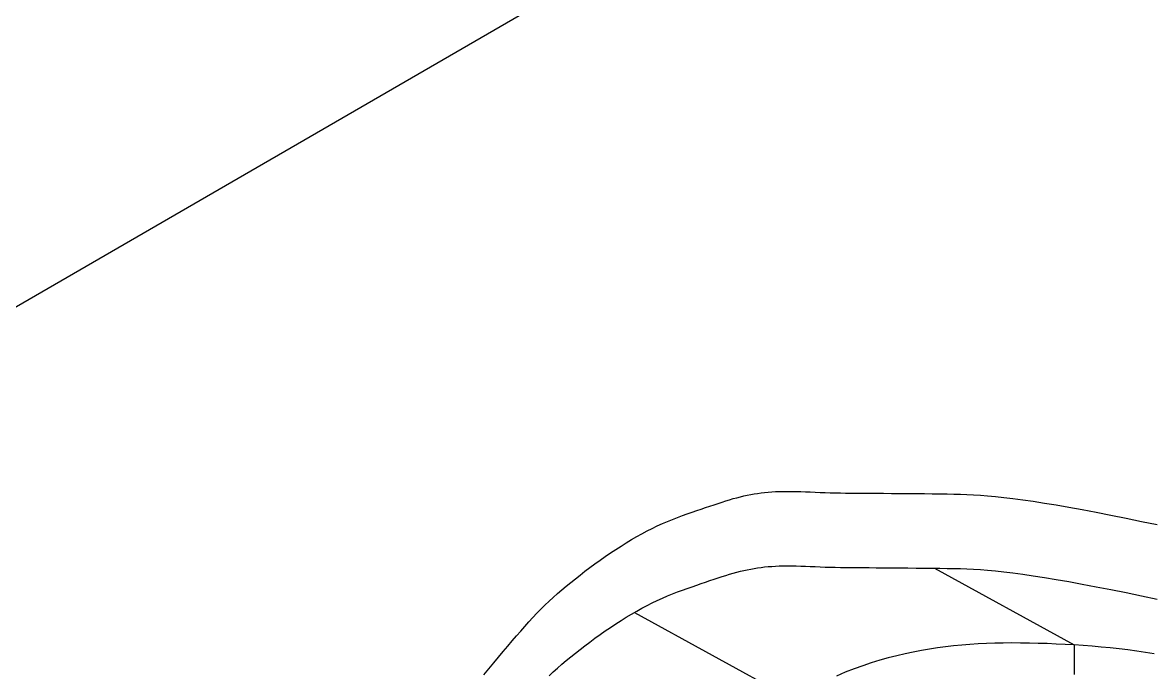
# Model space of a CAD drawing. Header units: millimetres. Extents: x 5763 to 12018931, y 39842 to 3600577.
# Drawn here: x 495618 to 501497, y 156873 to 160259 of the extents above; entities that cross this region are included whole.
import ezdxf

# ---------------------------------------------------------------- set-up
doc = ezdxf.new("R2010")
doc.units = ezdxf.units.MM
doc.layers.add('LINES', color=7, linetype='Continuous')

msp = doc.modelspace()

# ---------------------------------------------------------------- linework, layer by layer
at = {"layer": 'LINES'}
for p, q in [((502780.67853, 162947.33516), (492544.75653, 157015.29197)), ((499356.74546, 157788.47607), (499374.90131, 157792.76599)), ((499374.90131, 157792.76599), (499392.88969, 157796.65747)), ((499392.88969, 157796.65747), (499410.78237, 157800.16644)), ((499410.78237, 157800.16644), (499428.65111, 157803.30883)), ((499428.65111, 157803.30883), (499446.5677, 157806.10059)), ((499446.5677, 157806.10059), (499464.60392, 157808.55765)), ((499464.60392, 157808.55765), (499482.83525, 157810.69319)), ((499482.83525, 157810.69319), (499501.3521, 157812.50936)), ((499501.3521, 157812.50936), (499520.24858, 157814.00552)), ((499520.24858, 157814.00552), (499539.61882, 157815.18104)), ((499539.61882, 157815.18104), (499559.55695, 157816.03532)), ((499559.55695, 157816.03532), (499580.15707, 157816.56772)), ((499580.15707, 157816.56772), (499601.51331, 157816.77761)), ((499601.51331, 157816.77761), (499623.7198, 157816.66438)), ((499623.7198, 157816.66438), (499646.83448, 157816.23834)), ((499646.83448, 157816.23834), (499670.7706, 157815.55355)), ((499670.7706, 157815.55355), (499695.40525, 157814.67501)), ((499695.40525, 157814.67501), (499720.61552, 157813.66771)), ((499720.61552, 157813.66771), (499746.27848, 157812.59667)), ((499746.27848, 157812.59667), (499772.27122, 157811.52688)), ((499772.27122, 157811.52688), (499798.47082, 157810.52334)), ((499798.47082, 157810.52334), (499824.75436, 157809.65105)), ((499824.75436, 157809.65105), (499851.07889, 157808.95891)), ((499851.07889, 157808.95891), (499877.72126, 157808.43146)), ((499877.72126, 157808.43146), (499905.03829, 157808.03713)), ((499905.03829, 157808.03713), (499933.38681, 157807.74436)), ((499933.38681, 157807.74436), (499963.12362, 157807.52158)), ((499963.12362, 157807.52158), (499994.60555, 157807.33723)), ((499994.60555, 157807.33723), (500028.18941, 157807.15974)), ((500028.18941, 157807.15974), (500064.23203, 157806.95756)), ((500064.23203, 157806.95756), (500102.91812, 157806.70554)), ((500102.91812, 157806.70554), (500143.74404, 157806.40429)), ((500143.74404, 157806.40429), (500186.03406, 157806.06084)), ((500186.03406, 157806.06084), (500229.11243, 157805.68222)), ((500229.11243, 157805.68222), (500272.30343, 157805.27548)), ((500272.30343, 157805.27548), (500314.9313, 157804.84763)), ((500314.9313, 157804.84763), (500356.32031, 157804.40572)), ((500356.32031, 157804.40572), (500395.79473, 157803.95678)), ((500395.79473, 157803.95678), (500432.91931, 157803.48673)), ((500432.91931, 157803.48673), (500468.22081, 157802.89712)), ((500468.22081, 157802.89712), (500502.46646, 157802.06838)), ((500502.46646, 157802.06838), (500536.42352, 157800.88094)), ((500536.42352, 157800.88094), (500570.85924, 157799.21523)), ((500570.85924, 157799.21523), (500606.54085, 157796.9517)), ((500606.54085, 157796.9517), (500644.23561, 157793.97077)), ((500644.23561, 157793.97077), (500684.71076, 157790.15287)), ((499175.78664, 157732.04013), (499198.00457, 157739.62123)), ((499198.00457, 157739.62123), (499219.60042, 157746.94734)), ((499219.60042, 157746.94734), (499240.61406, 157753.98656)), ((499240.61406, 157753.98656), (499261.08538, 157760.70703)), ((499261.08538, 157760.70703), (499281.05426, 157767.07686)), ((499281.05426, 157767.07686), (499300.56057, 157773.06418)), ((499300.56057, 157773.06418), (499319.6442, 157778.63712)), ((499319.6442, 157778.63712), (499338.35034, 157783.77176)), ((499338.35034, 157783.77176), (499356.74546, 157788.47607)), ((500684.71076, 157790.15287), (500728.60976, 157785.39154)), ((500728.60976, 157785.39154), (500776.08082, 157779.63262)), ((500776.08082, 157779.63262), (500827.14841, 157772.83508)), ((500827.14841, 157772.83508), (500881.83694, 157764.95786)), ((500881.83694, 157764.95786), (500940.17086, 157755.95992)), ((500940.17086, 157755.95992), (501002.17461, 157745.8002)), ((501002.17461, 157745.8002), (501067.87263, 157734.43766)), ((501067.87263, 157734.43766), (501137.28934, 157721.83124)), ((499003.51265, 157670.78045), (499029.50828, 157680.82525)), ((499029.50828, 157680.82525), (499055.16097, 157690.32019)), ((499055.16097, 157690.32019), (499080.39894, 157699.33701)), ((499080.39894, 157699.33701), (499105.15042, 157707.94742)), ((499105.15042, 157707.94742), (499129.34361, 157716.22314)), ((499129.34361, 157716.22314), (499152.90674, 157724.23589)), ((499152.90674, 157724.23589), (499175.78664, 157732.04013)), ((501137.28934, 157721.83124), (501210.33924, 157707.97586)), ((501210.33924, 157707.97586), (501286.497, 157693.01025)), ((501286.497, 157693.01025), (501365.12735, 157677.10912)), ((501365.12735, 157677.10912), (501445.59501, 157660.44716)), ((498870.61566, 157610.19303), (498897.45131, 157623.78528)), ((498897.45131, 157623.78528), (498924.17532, 157636.6444)), ((498924.17532, 157636.6444), (498950.7797, 157648.75445)), ((498950.7797, 157648.75445), (498977.24586, 157660.11409)), ((498977.24586, 157660.11409), (499003.51265, 157670.78045)), ((501445.59501, 157660.44716), (501527.26471, 157643.19908)), ((498762.31609, 157548.81138), (498789.51858, 157565.17682)), ((498789.51858, 157565.17682), (498816.64132, 157580.87286)), ((498816.64132, 157580.87286), (498843.67634, 157595.88358)), ((498843.67634, 157595.88358), (498870.61566, 157610.19303)), ((498680.41619, 157495.96432), (498707.71704, 157514.14935)), ((498707.71704, 157514.14935), (498735.04182, 157531.79248)), ((498735.04182, 157531.79248), (498762.31609, 157548.81138)), ((498599.53444, 157439.11416), (498626.23716, 157458.3511)), ((498626.23716, 157458.3511), (498653.22698, 157477.33303)), ((498653.22698, 157477.33303), (498680.41619, 157495.96432)), ((498497.3279, 157361.50102), (498522.02619, 157380.82959)), ((498522.02619, 157380.82959), (498547.34123, 157400.25778)), ((498547.34123, 157400.25778), (498573.20655, 157419.71784)), ((498573.20655, 157419.71784), (498599.53444, 157439.11416)), ((499281.05426, 157379.0751), (499300.56057, 157385.06242)), ((499300.56057, 157385.06242), (499319.6442, 157390.63536)), ((499319.6442, 157390.63536), (499338.35034, 157395.77)), ((499338.35034, 157395.77), (499356.74546, 157400.47431)), ((499356.74546, 157400.47431), (499374.90131, 157404.76424)), ((499374.90131, 157404.76424), (499392.88969, 157408.65571)), ((499392.88969, 157408.65571), (499410.78237, 157412.16468)), ((499410.78237, 157412.16468), (499428.65111, 157415.30707)), ((499428.65111, 157415.30707), (499446.5677, 157418.09883)), ((499446.5677, 157418.09883), (499464.60392, 157420.55589)), ((499464.60392, 157420.55589), (499482.83525, 157422.69143)), ((499482.83525, 157422.69143), (499501.3521, 157424.5076)), ((499501.3521, 157424.5076), (499520.24858, 157426.00376)), ((499520.24858, 157426.00376), (499539.61882, 157427.17928)), ((499539.61882, 157427.17928), (499559.55695, 157428.03356)), ((499559.55695, 157428.03356), (499580.15707, 157428.56596)), ((499580.15707, 157428.56596), (499601.51331, 157428.77585)), ((499601.51331, 157428.77585), (499623.7198, 157428.66262)), ((499623.7198, 157428.66262), (499646.83448, 157428.23658)), ((499646.83448, 157428.23658), (499670.7706, 157427.55179)), ((499670.7706, 157427.55179), (499695.40525, 157426.67325)), ((499695.40525, 157426.67325), (499720.61552, 157425.66595)), ((499720.61552, 157425.66595), (499746.27848, 157424.59491)), ((499746.27848, 157424.59491), (499772.27122, 157423.52512)), ((499772.27122, 157423.52512), (499798.47082, 157422.52158)), ((499798.47082, 157422.52158), (499824.75436, 157421.64929)), ((499824.75436, 157421.64929), (499851.07889, 157420.95715)), ((499851.07889, 157420.95715), (499877.72126, 157420.4297)), ((499877.72126, 157420.4297), (499905.03829, 157420.03537)), ((499905.03829, 157420.03537), (499933.38681, 157419.7426)), ((499933.38681, 157419.7426), (499963.12362, 157419.51982)), ((499963.12362, 157419.51982), (499994.60555, 157419.33547)), ((499994.60555, 157419.33547), (500028.18941, 157419.15798)), ((500028.18941, 157419.15798), (500064.23203, 157418.9558)), ((500064.23203, 157418.9558), (500102.91812, 157418.70378)), ((500102.91812, 157418.70378), (500143.74404, 157418.40253)), ((500143.74404, 157418.40253), (500186.03406, 157418.05908)), ((500186.03406, 157418.05908), (500229.11243, 157417.68046)), ((500229.11243, 157417.68046), (500272.30343, 157417.27372)), ((500272.30343, 157417.27372), (500314.9313, 157416.84587)), ((500314.9313, 157416.84587), (500356.32031, 157416.40396)), ((500356.32031, 157416.40396), (500395.79473, 157415.95502)), ((500367.90805, 157416.27217), (501094.94979, 157016.42932)), ((500395.79473, 157415.95502), (500432.91931, 157415.48497)), ((500432.91931, 157415.48497), (500468.22081, 157414.89536)), ((500468.22081, 157414.89536), (500502.46646, 157414.06662)), ((500502.46646, 157414.06662), (500536.42352, 157412.87918)), ((500536.42352, 157412.87918), (500570.85924, 157411.21347)), ((500570.85924, 157411.21347), (500606.54085, 157408.94994)), ((500606.54085, 157408.94994), (500644.23561, 157405.96901)), ((500644.23561, 157405.96901), (500684.71076, 157402.15111)), ((500684.71076, 157402.15111), (500728.60976, 157397.38978)), ((500728.60976, 157397.38978), (500776.08082, 157391.63086)), ((500776.08082, 157391.63086), (500827.14841, 157384.83332)), ((500827.14841, 157384.83332), (500881.83694, 157376.9561)), ((498426.66239, 157303.56315), (498449.68588, 157322.93952)), ((498449.68588, 157322.93952), (498473.22776, 157342.22824)), ((498473.22776, 157342.22824), (498497.3279, 157361.50102)), ((499105.15042, 157319.94566), (499129.34361, 157328.22138)), ((499129.34361, 157328.22138), (499152.90674, 157336.23413)), ((499152.90674, 157336.23413), (499175.78664, 157344.03837)), ((499175.78664, 157344.03837), (499198.00457, 157351.61947)), ((499198.00457, 157351.61947), (499219.60042, 157358.94558)), ((499219.60042, 157358.94558), (499240.61406, 157365.9848)), ((499240.61406, 157365.9848), (499261.08538, 157372.70527)), ((499261.08538, 157372.70527), (499281.05426, 157379.0751)), ((500881.83694, 157376.9561), (500940.17086, 157367.95816)), ((500940.17086, 157367.95816), (501002.17461, 157357.79844)), ((501002.17461, 157357.79844), (501067.87263, 157346.4359)), ((501067.87263, 157346.4359), (501137.28934, 157333.82948)), ((501137.28934, 157333.82948), (501210.33924, 157319.9741)), ((498360.30357, 157244.1909), (498382.01111, 157264.26056)), ((498382.01111, 157264.26056), (498404.11743, 157284.0274)), ((498404.11743, 157284.0274), (498426.66239, 157303.56315)), ((498950.7797, 157260.75269), (498977.24586, 157272.11233)), ((498977.24586, 157272.11233), (499003.51265, 157282.7787)), ((499003.51265, 157282.7787), (499029.50828, 157292.82349)), ((499029.50828, 157292.82349), (499055.16097, 157302.31843)), ((499055.16097, 157302.31843), (499080.39894, 157311.33525)), ((499080.39894, 157311.33525), (499105.15042, 157319.94566)), ((501210.33924, 157319.9741), (501286.497, 157305.00849)), ((501286.497, 157305.00849), (501365.12735, 157289.10736)), ((501365.12735, 157289.10736), (501445.59501, 157272.4454)), ((501445.59501, 157272.4454), (501527.26471, 157255.19732)), ((498317.91069, 157202.85493), (498338.95493, 157223.74671)), ((498338.95493, 157223.74671), (498360.30357, 157244.1909)), ((498816.64132, 157192.8711), (498843.67634, 157207.88182)), ((498843.67634, 157207.88182), (498870.61566, 157222.19127)), ((498870.61566, 157222.19127), (498897.45131, 157235.78352)), ((498897.45131, 157235.78352), (498924.17532, 157248.64264)), ((498924.17532, 157248.64264), (498950.7797, 157260.75269)), ((498255.41608, 157136.70516), (498276.26887, 157159.41384)), ((498276.26887, 157159.41384), (498297.05788, 157181.4372)), ((498297.05788, 157181.4372), (498317.91069, 157202.85493)), ((498735.04182, 157143.79072), (498762.31609, 157160.80962)), ((498762.31609, 157160.80962), (498789.51858, 157177.17506)), ((498789.51858, 157177.17506), (498816.64132, 157192.8711)), ((498805.38797, 157186.35874), (499627.6767, 156734.13398)), ((498191.19884, 157063.67025), (498213.00867, 157088.91305)), ((498213.00867, 157088.91305), (498234.37188, 157113.23146)), ((498234.37188, 157113.23146), (498255.41608, 157136.70516)), ((498626.23716, 157070.34934), (498653.22698, 157089.33127)), ((498653.22698, 157089.33127), (498680.41619, 157107.96256)), ((498680.41619, 157107.96256), (498707.71704, 157126.14759)), ((498707.71704, 157126.14759), (498735.04182, 157143.79072)), ((498145.75579, 157010.12571), (498168.81479, 157037.42337)), ((498168.81479, 157037.42337), (498191.19884, 157063.67025)), ((498547.34123, 157012.25602), (498573.20655, 157031.71608)), ((498573.20655, 157031.71608), (498599.53444, 157051.1124)), ((498599.53444, 157051.1124), (498626.23716, 157070.34934)), ((498097.66688, 156952.75204), (498122.0286, 156981.86252)), ((498122.0286, 156981.86252), (498145.75579, 157010.12571)), ((498473.22776, 156954.22648), (498497.3279, 156973.49926)), ((498497.3279, 156973.49926), (498522.02619, 156992.82783)), ((498522.02619, 156992.82783), (498547.34123, 157012.25602)), ((500214.48089, 156970.04117), (500171.07465, 156959.91411)), ((500257.41633, 156979.17749), (500214.48089, 156970.04117)), ((500299.86851, 156987.39381), (500257.41633, 156979.17749)), ((500341.94634, 156994.73015), (500299.86851, 156987.39381)), ((500383.78909, 157001.21888), (500341.94634, 156994.73015)), ((500425.53601, 157006.89237), (500383.78909, 157001.21888)), ((500467.32635, 157011.78296), (500425.53601, 157006.89237)), ((500509.29937, 157015.92302), (500467.32635, 157011.78296)), ((500551.59434, 157019.34492), (500509.29937, 157015.92302)), ((500594.3505, 157022.08101), (500551.59434, 157019.34492)), ((500637.67719, 157024.16404), (500594.3505, 157022.08101)), ((500681.56407, 157025.62824), (500637.67719, 157024.16404)), ((500725.97087, 157026.50823), (500681.56407, 157025.62824)), ((500770.85732, 157026.83864), (500725.97087, 157026.50823)), ((500816.18315, 157026.65408), (500770.85732, 157026.83864)), ((500861.9081, 157025.98918), (500816.18315, 157026.65408)), ((500907.99189, 157024.87855), (500861.9081, 157025.98918)), ((500954.39427, 157023.35682), (500907.99189, 157024.87855)), ((501001.06902, 157021.44964), (500954.39427, 157023.35682)), ((501047.94616, 157019.14685), (501001.06902, 157021.44964)), ((501094.94979, 157016.42932), (501047.94616, 157019.14685)), ((501142.00398, 157013.27793), (501094.94979, 157016.42932)), ((501094.94979, 157016.42932), (501094.94979, 156862.30459)), ((501189.03282, 157009.67356), (501142.00398, 157013.27793)), ((501235.96039, 157005.59709), (501189.03282, 157009.67356)), ((501282.71078, 157001.02938), (501235.96039, 157005.59709)), ((501329.20807, 156995.95132), (501282.71078, 157001.02938)), ((501375.39675, 156990.35215), (501329.20807, 156995.95132)), ((501421.30296, 156984.2546), (501375.39675, 156990.35215)), ((501466.97321, 156977.68977), (501421.30296, 156984.2546)), ((501512.45405, 156970.68877), (501466.97321, 156977.68977)), ((498047.17442, 156892.46216), (498072.70427, 156922.9125)), ((498072.70427, 156922.9125), (498097.66688, 156952.75204)), ((498404.11743, 156896.02564), (498426.66239, 156915.56139)), ((498426.66239, 156915.56139), (498449.68588, 156934.93776)), ((498449.68588, 156934.93776), (498473.22776, 156954.22648)), ((500038.45916, 156922.80449), (499993.59774, 156907.93046)), ((500083.02098, 156936.37417), (500038.45916, 156922.80449)), ((500127.24041, 156948.71791), (500083.02098, 156936.37417)), ((500171.07465, 156959.91411), (500127.24041, 156948.71791)), ((498021.11098, 156861.51925), (498047.17442, 156892.46216)), ((498360.30357, 156856.18914), (498382.01111, 156876.2588)), ((498382.01111, 156876.2588), (498404.11743, 156896.02564)), ((499903.14735, 156873.95575), (499857.63759, 156854.70549)), ((499948.47954, 156891.67368), (499903.14735, 156873.95575)), ((499993.59774, 156907.93046), (499948.47954, 156891.67368))]:
    msp.add_line(p, q, dxfattribs=at)

doc.saveas('drawing.dxf')
